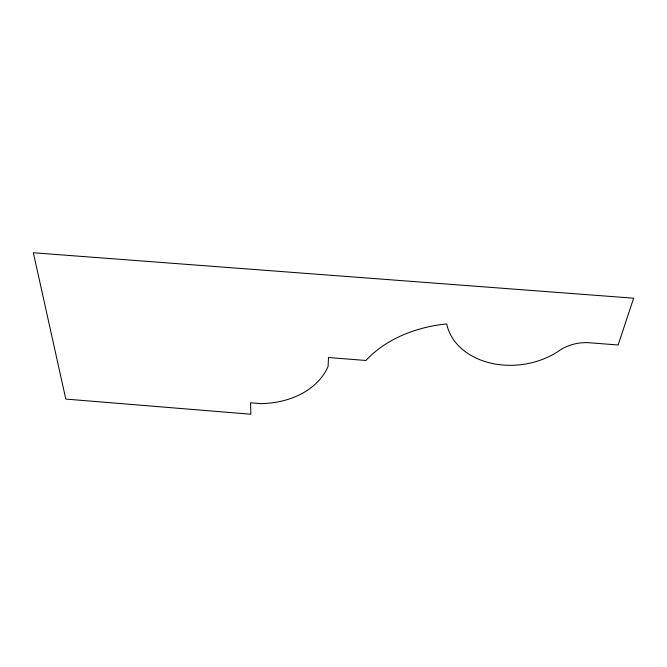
<?xml version="1.0" encoding="UTF-8"?>
<svg xmlns="http://www.w3.org/2000/svg" width="667" height="667" viewBox="0 0 667 667"><rect width="100%" height="100%" fill="white"/><g stroke="black" fill="none" stroke-linecap="round" stroke-linejoin="round"><path stroke-width="1" d="M328.514 357.52L328.081 366.475A84.384 63.023 12.7 0 1 260.697 403.618L250.542 402.785L250.892 414.24L65.8 399.074L33.35 252.76L633.65 298.199L618.134 344.989L590.053 342.805A35.243 24.937 -9.3 0 0 559.98 350.175A69.718 53.11 -7.8 0 1 490.912 363.148A69.718 53.11 -7.8 0 1 446.723 323.912A112.84 79.923 -1.5 0 0 365.958 360.488L328.514 357.52"/></g></svg>
